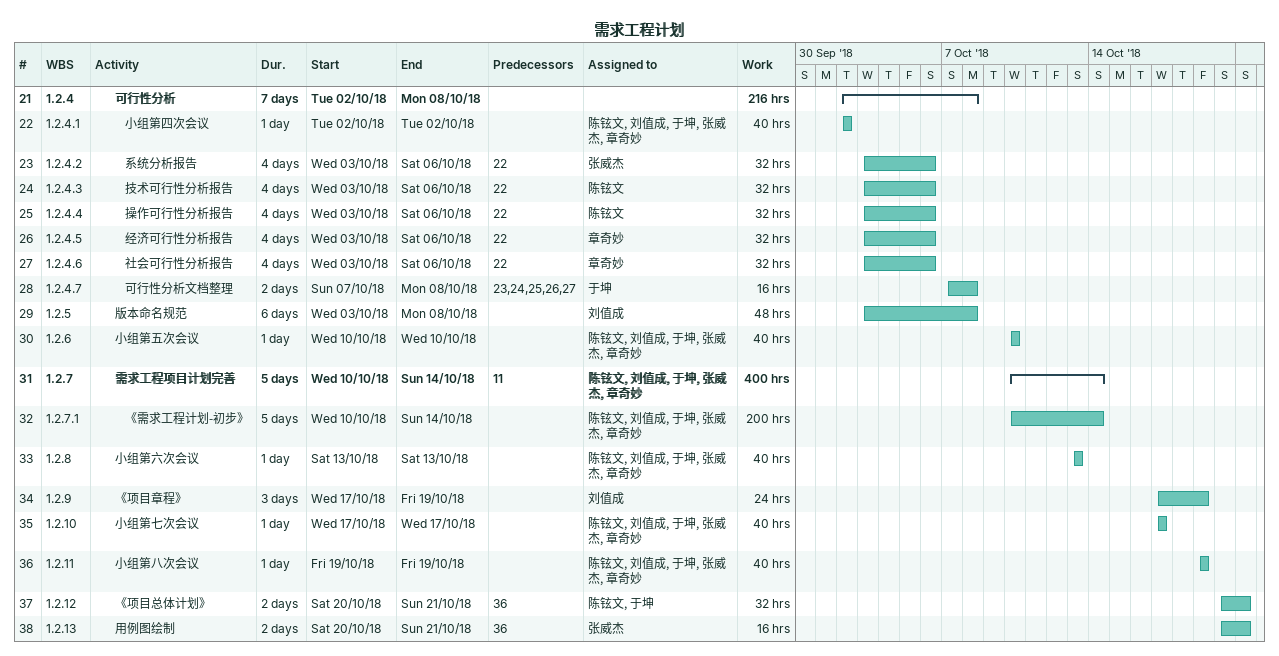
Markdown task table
需求工程计划

| ID | WBS | Task | Duration | Start | Finish | Predecessors | Resources | Work (h) |
|---|---|---|---|---|---|---|---|---|
| 21 | 1.2.4 | **可行性分析** | 7d | 2018-10-02 | 2018-10-08 |  |  | 216 |
| 22 | 1.2.4.1 | 小组第四次会议 | 1d | 2018-10-02 | 2018-10-02 |  | 陈铉文, 刘值成, 于坤, 张威杰, 章奇妙 | 40 |
| 23 | 1.2.4.2 | 系统分析报告 | 4d | 2018-10-03 | 2018-10-06 | 22 | 张威杰 | 32 |
| 24 | 1.2.4.3 | 技术可行性分析报告 | 4d | 2018-10-03 | 2018-10-06 | 22 | 陈铉文 | 32 |
| 25 | 1.2.4.4 | 操作可行性分析报告 | 4d | 2018-10-03 | 2018-10-06 | 22 | 陈铉文 | 32 |
| 26 | 1.2.4.5 | 经济可行性分析报告 | 4d | 2018-10-03 | 2018-10-06 | 22 | 章奇妙 | 32 |
| 27 | 1.2.4.6 | 社会可行性分析报告 | 4d | 2018-10-03 | 2018-10-06 | 22 | 章奇妙 | 32 |
| 28 | 1.2.4.7 | 可行性分析文档整理 | 2d | 2018-10-07 | 2018-10-08 | 23, 24, 25, 26, 27 | 于坤 | 16 |
| 29 | 1.2.5 | 版本命名规范 | 6d | 2018-10-03 | 2018-10-08 |  | 刘值成 | 48 |
| 30 | 1.2.6 | 小组第五次会议 | 1d | 2018-10-10 | 2018-10-10 |  | 陈铉文, 刘值成, 于坤, 张威杰, 章奇妙 | 40 |
| 31 | 1.2.7 | **需求工程项目计划完善** | 5d | 2018-10-10 | 2018-10-14 | 11 | 陈铉文, 刘值成, 于坤, 张威杰, 章奇妙 | 400 |
| 32 | 1.2.7.1 | 《需求工程计划-初步》 | 5d | 2018-10-10 | 2018-10-14 |  | 陈铉文, 刘值成, 于坤, 张威杰, 章奇妙 | 200 |
| 33 | 1.2.8 | 小组第六次会议 | 1d | 2018-10-13 | 2018-10-13 |  | 陈铉文, 刘值成, 于坤, 张威杰, 章奇妙 | 40 |
| 34 | 1.2.9 | 《项目章程》 | 3d | 2018-10-17 | 2018-10-19 |  | 刘值成 | 24 |
| 35 | 1.2.10 | 小组第七次会议 | 1d | 2018-10-17 | 2018-10-17 |  | 陈铉文, 刘值成, 于坤, 张威杰, 章奇妙 | 40 |
| 36 | 1.2.11 | 小组第八次会议 | 1d | 2018-10-19 | 2018-10-19 |  | 陈铉文, 刘值成, 于坤, 张威杰, 章奇妙 | 40 |
| 37 | 1.2.12 | 《项目总体计划》 | 2d | 2018-10-20 | 2018-10-21 | 36 | 陈铉文, 于坤 | 32 |
| 38 | 1.2.13 | 用例图绘制 | 2d | 2018-10-20 | 2018-10-21 | 36 | 张威杰 | 16 |
